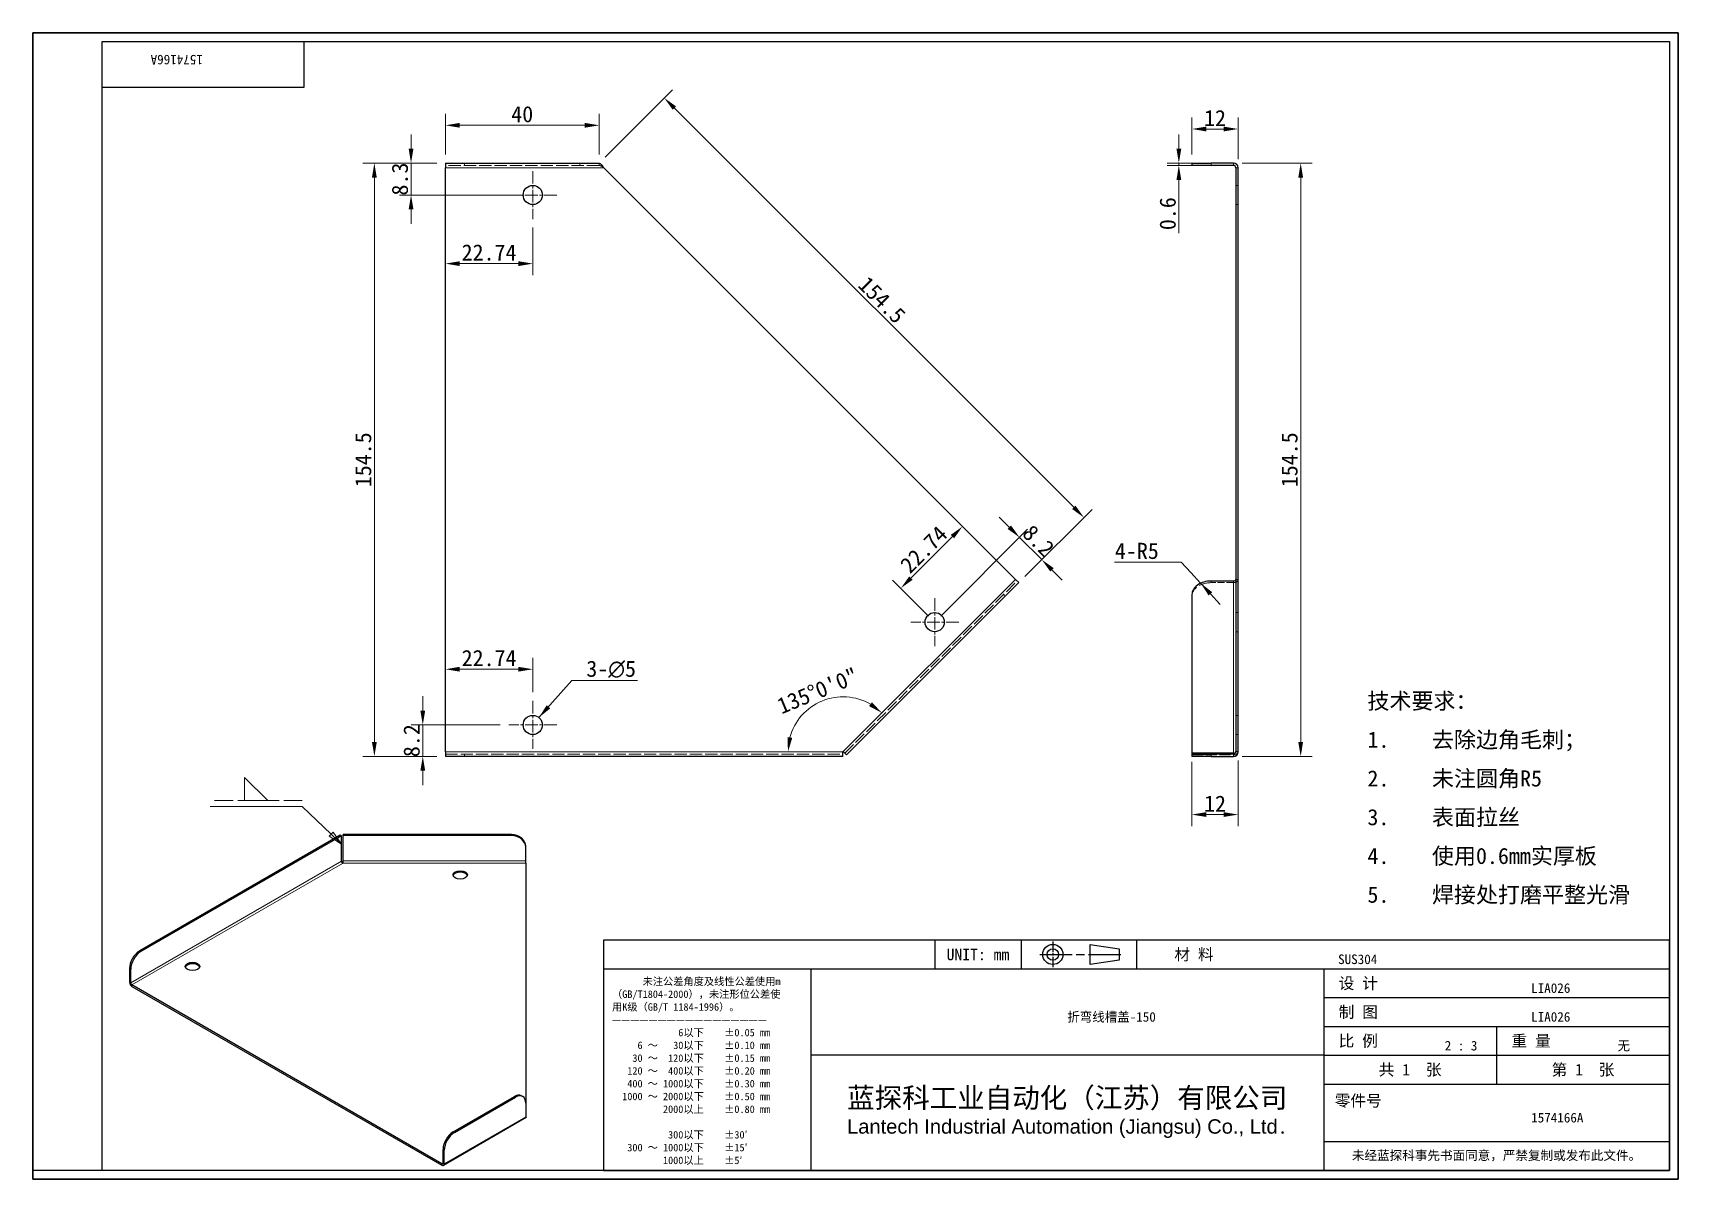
# Model space of a CAD drawing. Header units: millimetres. Extents: x 9 to 437, y 8 to 307.
import ezdxf
from ezdxf.enums import TextEntityAlignment as Align

# ---------------------------------------------------------------- set-up
doc = ezdxf.new("R2018")
doc.units = ezdxf.units.MM
doc.header["$LTSCALE"] = 1.5
doc.linetypes.add('CHAIN', pattern=[0.3543, 0.2362, -0.0295, 0.0591, -0.0295])
doc.linetypes.add('DASHED', pattern=[0.2067, 0.1654, -0.0413])
for name, color, linetype, lineweight in [('1', 7, 'Continuous', 18), ('可见 (ISO)', 7, 'Continuous', 25), ('可见窄的 (ISO)', 7, 'Continuous', 18), ('图框 (ISO)', 7, 'Continuous', 35), ('标题 (ISO)', 7, 'Continuous', 25)]:
    doc.layers.add(name, color=color, linetype=linetype, lineweight=lineweight)
for name, color, linetype, lineweight, true_color in [('中心标记 (ISO)', 1, 'CHAIN', 18, 0xff0000), ('尺寸 (ISO)', 7, 'Continuous', 18, 0x008000), ('符号 (ISO)', 7, 'Continuous', 18, 0x008000), ('隐藏 (ISO)', 5, 'DASHED', 18, 0x0000ff), ('隐藏窄的 (ISO)', 5, 'DASHED', 18, 0x0000ff)]:
    doc.layers.add(name, color=color, linetype=linetype, lineweight=lineweight, true_color=true_color)
doc.styles.get("Standard").update_dxf_attribs({"font": 'simfang.ttf'})
doc.styles.add('文本样式164', font='SimSun.ttf')
doc.styles.add('最新国标', font='simfang.ttf')
doc.styles.add('注释文本 (ISO)', font='simfang.ttf')
doc.dimstyles.new('默认 (GB)', dxfattribs={"dimscale": 1.5, "dimtxt": 2.8, "dimasz": 2.5, "dimexe": 2, "dimexo": 1.5, "dimgap": 0.5, "dimtad": 1, "dimtoh": 1, "dimdsep": 46, "dimtxsty": '最新国标', "dimcen": 0.09, "dimdle": 10, "dimclrd": 256, "dimclre": 256, "dimclrt": 256, "dimaunit": 1, "dimadec": 3, "dimazin": 2, "dimtfac": 0.535714, "dimtdec": 3, "dimtmove": 0, "dimatfit": 3, "dimfxl": 0, "dimtolj": 1, "dimlwd": -1, "dimlwe": -1, "dimarcsym": 0})
doc.dimstyles.new('默认 (GB)$7', dxfattribs={"dimscale": 1.5, "dimtxt": 2.8, "dimasz": 2.5, "dimexe": 2, "dimexo": 1.5, "dimgap": 0.5, "dimtad": 1, "dimtoh": 1, "dimdsep": 46, "dimtxsty": '最新国标', "dimcen": 0.09, "dimdle": 10, "dimclrd": 256, "dimclre": 256, "dimclrt": 256, "dimaunit": 1, "dimadec": 3, "dimazin": 2, "dimtfac": 0.535714, "dimtdec": 3, "dimtmove": 0, "dimatfit": 3, "dimfxl": 0, "dimtolj": 1, "dimlwd": -1, "dimlwe": -1, "dimarcsym": 0})

# ---------------------------------------------------------------- blocks, each defined once
blk = doc.blocks.new('图框 最新国标')
at = {"layer": '图框 (ISO)'}
for p, q in [((6, 7), (6, 204.5)), ((6, 204.5), (291.5, 204.5)), ((291.5, 204.5), (291.5, 5.5)), ((6, 7), (6, 5.5)), ((6, 7), (6, 5.5)), ((291.5, 5.5), (6, 5.5))]:
    blk.add_line(p, q, dxfattribs=at)
at = {"layer": '图框 (ISO)', "color": 7, "linetype": 'Continuous', "lineweight": 25}
for p, q in [((18, 203), (290, 203)), ((18, 7), (18, 203)), ((18, 203), (290, 203)), ((53, 203), (53, 195)), ((290, 203), (290, 7)), ((290, 203), (290, 7)), ((53, 195), (18, 195)), ((290, 7), (6, 7)), ((290, 7), (18, 7))]:
    blk.add_line(p, q, dxfattribs=at)
at = {"layer": '图框 (ISO)', "lineweight": 30}
blk.add_attdef('零件代号', text='', height=2.5, rotation=180, dxfattribs=at).set_placement((35.5, 199), align=Align.MIDDLE_CENTER)
blk = doc.blocks.new('标题栏 副本 最新国标')
at = {"layer": '标题 (ISO)'}
for p, q in [((381.98, -183.84), (196.98, -183.84)), ((196.98, -183.84), (196.98, -223.84)), ((254.48, -183.84), (254.48, -188.84)), ((269.48, -183.84), (269.48, -188.84)), ((281.48, -188.09), (281.48, -184.59)), ((281.48, -184.59), (286.48, -185.34)), ((286.48, -185.34), (286.48, -187.34)), ((289.48, -183.84), (289.48, -188.84)), ((381.98, -223.84), (381.98, -183.84)), ((383.48, -183.84), (383.48, -225.34)), ((286.48, -187.34), (281.48, -188.09)), ((196.98, -188.84), (381.98, -188.84)), ((232.98, -188.84), (232.98, -223.84)), ((321.98, -188.84), (321.98, -223.84)), ((321.98, -193.84), (381.98, -193.84)), ((321.98, -198.84), (381.98, -198.84)), ((351.98, -198.84), (351.98, -208.84)), ((321.98, -203.84), (232.98, -203.84)), ((321.98, -203.84), (381.98, -203.84)), ((321.98, -208.84), (381.98, -208.84)), ((321.98, -218.84), (381.98, -218.84)), ((196.98, -223.84), (381.98, -223.84)), ((383.48, -225.34), (196.98, -225.34))]:
    blk.add_line(p, q, dxfattribs=at)
at = {"layer": '标题 (ISO)', "linetype": 'CHAIN', "ltscale": 5.000333}
blk.add_line((274.98, -184.09), (274.98, -188.59), dxfattribs=at)
at = {"layer": '标题 (ISO)', "linetype": 'CHAIN', "ltscale": 15.834605}
blk.add_line((272.73, -186.34), (286.98, -186.34), dxfattribs=at)
at = {"layer": '标题 (ISO)'}
for radius in [1.75, 1]:
    blk.add_circle((274.98, -186.34), radius, dxfattribs=at)
at = {"layer": '1', "style": '文本样式164'}
for s, p in [('UNIT: mm', (261.98, -186.34)), ('材 料', (299.48, -186.34)), ('设 计', (327.98, -191.34)), ('制 图', (327.98, -196.34)), ('比 例', (327.98, -201.34)), ('重 量', (357.98, -201.34)), ('共 1  张', (336.98, -206.34)), ('第 1  张', (366.98, -206.34))]:
    blk.add_text(s, height=2, dxfattribs=at).set_placement(p, align=Align.MIDDLE_CENTER)
at = {"layer": '标题 (ISO)', "style": '注释文本 (ISO)'}
for s, insert, char_height, attachment_point, line_spacing_factor in [('\\fSimSun|b0|i0;{\\H1.3000;      未注公差角度及线性公差使用m\\P}\\fSimSun|b0|i0;{\\H1.3000;（GB/T1804-2000），未注形位公差使\\P}\\fSimSun|b0|i0;{\\H1.3000;用K级（GB/T 1184-1996）。\\P}\\fSimSun|b0|i0;{\\H1.3000;—————————————————\\P}\\fSimSun|b0|i0;{\\H1.3000;             6以下    ±0.05 mm\\P}\\fSimSun|b0|i0;{\\H1.3000;     6 ～   30以下    ±0.10 mm\\P}\\fSimSun|b0|i0;{\\H1.3000;    30 ～  120以下    ±0.15 mm\\P}\\fSimSun|b0|i0;{\\H1.3000;   120 ～  400以下    ±0.20 mm\\P}\\fSimSun|b0|i0;{\\H1.3000;   400 ～ 1000以下    ±0.30 mm\\P}\\fSimSun|b0|i0;{\\H1.3000;  1000 ～ 2000以下    ±0.50 mm\\P}\\fSimSun|b0|i0;{\\H1.3000;          2000以上    ±0.80 mm\\P}\\fSimSun|b0|i0;{\\H1.3000;\\P}\\fSimSun|b0|i0;{\\H1.3000;           300以下    ±30′\\P}\\fSimSun|b0|i0;{\\H1.3000;   300 ～ 1000以下    ±15′\\P}\\fSimSun|b0|i0;{\\H1.3000;          1000以上    ±5′}', (198.48, -206.63), 1.3, 4, 1.023913), ('\\pxsm0.94;\\fMicrosoft YaHei|b0|i0;{\\H3.5000;蓝探科工业自动化（江苏）有限公司\\P}\\fArial|b0|i0;{\\H2.5000;Lantech Industrial Automation (Jiangsu) Co., Ltd}\\fFangSong|b0|i0;{\\H2.5000;.}', (277.48, -213.84), 2, 5, 0.978695)]:
    blk.add_mtext(s, dxfattribs=dict(at, insert=insert, char_height=char_height, attachment_point=attachment_point, line_spacing_factor=line_spacing_factor))
at = {"layer": '标题 (ISO)', "attachment_point": 5, "style": '注释文本 (ISO)'}
for s, insert, char_height in [('\\fFangSong|b0|i0;零件号', (327.98, -211.84), 2), ('\\fSimSun|b0|i0;{\\H1.6000;未经蓝探科事先书面同意，严禁复制或发布此文件。}', (351.98, -221.34), 1.6)]:
    blk.add_mtext(s, dxfattribs=dict(at, insert=insert, char_height=char_height))
at = {"layer": '标题 (ISO)', "lineweight": 30, "flags": 104}
for tag, height, p in [('材料', 2, (324.48, -186.34)), ('设计人', 2, (357.98, -191.34)), ('库存编号', 3.5, (277.48, -196.34)), ('设计人', 2, (357.98, -196.34)), ('视图比例', 2, (342.98, -201.34)), ('质量\\P3;', 2, (372.98, -201.34)), ('零件代号', 3.5, (357.98, -213.84))]:
    blk.add_attdef(tag, text='', height=height, dxfattribs=at).set_placement(p, align=Align.MIDDLE_CENTER)
blk = doc.blocks.new('*D5')
at = {"layer": 'Defpoints', "color": 0, "transparency": 16777216}
for p in [(173.35, 289.8), (156.38, 272.83), (265.62, 163.58)]:
    blk.add_point(p, dxfattribs=at)
at = {"layer": '尺寸 (ISO)', "color": 116, "true_color": 0x00803f, "transparency": 16777216}
for p, q in [((157.97, 274.42), (175.47, 291.92)), ((279.94, 183.2), (176, 287.14)), ((267.21, 165.17), (284.72, 182.67))]:
    blk.add_line(p, q, dxfattribs=at)
for points in [[(176.44, 287.59), (175.56, 286.7), (173.35, 289.8)], [(280.38, 183.64), (279.5, 182.76), (282.59, 180.55)]]:
    blk.add_solid(points, dxfattribs=at)
at = {"layer": '尺寸 (ISO)', "transparency": 16777216, "insert": (230.01, 237.21), "char_height": 4.2, "attachment_point": 5, "rotation": 315, "style": '最新国标'}
blk.add_mtext('\\A1;154.5', dxfattribs=at)
blk = doc.blocks.new('*D6')
at = {"layer": 'Defpoints', "color": 0, "transparency": 16777216}
for p in [(156.38, 282.68), (116.38, 272.83), (156.38, 272.83)]:
    blk.add_point(p, dxfattribs=at)
at = {"layer": '尺寸 (ISO)', "color": 116, "true_color": 0x00803f, "transparency": 16777216}
for p, q in [((116.38, 275.08), (116.38, 285.68)), ((120.13, 282.68), (152.63, 282.68)), ((156.38, 275.08), (156.38, 285.68))]:
    blk.add_line(p, q, dxfattribs=at)
for points in [[(120.13, 283.31), (120.13, 282.06), (116.38, 282.68)], [(152.63, 283.31), (152.63, 282.06), (156.38, 282.68)]]:
    blk.add_solid(points, dxfattribs=at)
at = {"layer": '尺寸 (ISO)', "transparency": 16777216, "insert": (136.38, 285.55), "char_height": 4.2, "attachment_point": 5, "style": '最新国标'}
blk.add_mtext('\\A1;40', dxfattribs=at)
blk = doc.blocks.new('*D7')
at = {"layer": 'Defpoints', "color": 0, "transparency": 16777216}
for p in [(107.43, 272.83), (116.38, 272.83), (139.11, 264.53)]:
    blk.add_point(p, dxfattribs=at)
at = {"layer": '尺寸 (ISO)', "color": 116, "true_color": 0x00803f, "transparency": 16777216}
for p, q in [((107.43, 276.58), (107.43, 280.33)), ((114.13, 272.83), (104.43, 272.83)), ((107.43, 264.53), (107.43, 272.83)), ((136.86, 264.53), (104.43, 264.53)), ((107.43, 260.78), (107.43, 257.03))]:
    blk.add_line(p, q, dxfattribs=at)
for points in [[(106.81, 276.58), (108.06, 276.58), (107.43, 272.83)], [(106.81, 260.78), (108.06, 260.78), (107.43, 264.53)]]:
    blk.add_solid(points, dxfattribs=at)
at = {"layer": '尺寸 (ISO)', "transparency": 16777216, "insert": (104.55, 268.68), "char_height": 4.2, "attachment_point": 5, "rotation": 90, "style": '最新国标'}
blk.add_mtext('\\A1;8.3', dxfattribs=at)
blk = doc.blocks.new('*D8')
at = {"layer": 'Defpoints', "color": 0, "transparency": 16777216}
for p in [(139.11, 258.28), (116.38, 246.66), (116.38, 235.72)]:
    blk.add_point(p, dxfattribs=at)
at = {"layer": '尺寸 (ISO)', "color": 116, "true_color": 0x00803f, "transparency": 16777216}
for p, q in [((139.11, 256.03), (139.11, 243.66)), ((135.36, 246.66), (120.13, 246.66))]:
    blk.add_line(p, q, dxfattribs=at)
for points in [[(120.13, 247.28), (120.13, 246.03), (116.38, 246.66)], [(135.36, 247.28), (135.36, 246.03), (139.11, 246.66)]]:
    blk.add_solid(points, dxfattribs=at)
at = {"layer": '尺寸 (ISO)', "transparency": 16777216, "insert": (127.74, 249.54), "char_height": 4.2, "attachment_point": 5, "style": '最新国标'}
blk.add_mtext('\\A1;22.74', dxfattribs=at)
blk = doc.blocks.new('*D9')
at = {"layer": 'Defpoints', "color": 0, "transparency": 16777216}
for p in [(132.86, 126.53), (110.49, 118.33), (116.38, 118.33)]:
    blk.add_point(p, dxfattribs=at)
at = {"layer": '尺寸 (ISO)', "color": 116, "true_color": 0x00803f, "transparency": 16777216}
for p, q in [((110.49, 130.28), (110.49, 134.03)), ((130.61, 126.53), (107.49, 126.53)), ((110.49, 126.53), (110.49, 118.33)), ((114.13, 118.33), (107.49, 118.33)), ((110.49, 114.58), (110.49, 110.83))]:
    blk.add_line(p, q, dxfattribs=at)
for points in [[(109.86, 130.28), (111.11, 130.28), (110.49, 126.53)], [(109.86, 114.58), (111.11, 114.58), (110.49, 118.33)]]:
    blk.add_solid(points, dxfattribs=at)
at = {"layer": '尺寸 (ISO)', "transparency": 16777216, "insert": (107.6, 122.43), "char_height": 4.2, "attachment_point": 5, "rotation": 90, "style": '最新国标'}
blk.add_mtext('\\A1;8.2', dxfattribs=at)
blk = doc.blocks.new('*D10')
at = {"layer": 'Defpoints', "color": 0, "transparency": 16777216}
for p in [(271.61, 169.57), (265.62, 163.58), (243.75, 153.3)]:
    blk.add_point(p, dxfattribs=at)
at = {"layer": '尺寸 (ISO)', "color": 116, "true_color": 0x00803f, "transparency": 16777216}
for p, q in [((263.16, 178.02), (260.51, 180.67)), ((245.34, 154.89), (267.94, 177.49)), ((265.82, 175.37), (271.61, 169.57)), ((267.21, 165.17), (273.74, 171.69)), ((274.27, 166.92), (276.92, 164.27))]:
    blk.add_line(p, q, dxfattribs=at)
for points in [[(263.61, 178.46), (262.72, 177.58), (265.82, 175.37)], [(274.71, 167.36), (273.82, 166.47), (271.61, 169.57)]]:
    blk.add_solid(points, dxfattribs=at)
at = {"layer": '尺寸 (ISO)', "transparency": 16777216, "insert": (270.76, 174.51), "char_height": 4.2, "attachment_point": 5, "rotation": 315, "style": '最新国标'}
blk.add_mtext('\\A1;8.2', dxfattribs=at)
blk = doc.blocks.new('*D11')
at = {"layer": 'Defpoints', "color": 0, "transparency": 16777216}
for p in [(245.11, 184.09), (250.99, 178.21), (243.75, 153.3)]:
    blk.add_point(p, dxfattribs=at)
at = {"layer": '尺寸 (ISO)', "color": 116, "true_color": 0x00803f, "transparency": 16777216}
for p, q in [((237.57, 164.78), (248.34, 175.56)), ((242.16, 154.89), (232.79, 164.25))]:
    blk.add_line(p, q, dxfattribs=at)
for points in [[(247.9, 176), (248.78, 175.11), (250.99, 178.21)], [(237.13, 165.22), (238.01, 164.34), (234.92, 162.13)]]:
    blk.add_solid(points, dxfattribs=at)
at = {"layer": '尺寸 (ISO)', "transparency": 16777216, "insert": (240.91, 172.21), "char_height": 4.2, "attachment_point": 5, "rotation": 45, "style": '最新国标'}
blk.add_mtext('\\A1;22.74', dxfattribs=at)
blk = doc.blocks.new('*D12')
at = {"layer": 'Defpoints', "color": 0, "transparency": 16777216}
for p in [(116.38, 150.2), (116.38, 141.03), (139.11, 132.78)]:
    blk.add_point(p, dxfattribs=at)
at = {"layer": '尺寸 (ISO)', "color": 116, "true_color": 0x00803f, "transparency": 16777216}
for p, q in [((139.11, 135.03), (139.11, 144.03)), ((135.36, 141.03), (120.13, 141.03))]:
    blk.add_line(p, q, dxfattribs=at)
for points in [[(120.13, 141.66), (120.13, 140.41), (116.38, 141.03)], [(135.36, 141.66), (135.36, 140.41), (139.11, 141.03)]]:
    blk.add_solid(points, dxfattribs=at)
at = {"layer": '尺寸 (ISO)', "transparency": 16777216, "insert": (127.74, 143.92), "char_height": 4.2, "attachment_point": 5, "style": '最新国标'}
blk.add_mtext('\\A1;22.74', dxfattribs=at)
blk = doc.blocks.new('*D13')
at = {"layer": 'Defpoints', "color": 0, "transparency": 16777216}
for p in [(219.87, 133.85), (221.47, 121.12), (116.38, 119.53), (219.87, 119.53)]:
    blk.add_point(p, dxfattribs=at)
at = {"layer": '尺寸 (ISO)', "color": 116, "true_color": 0x00803f, "transparency": 16777216}
blk.add_arc((219.87, 119.53), 14.32, 60.0432, 164.9568, dxfattribs=at)
for points in [[(227.41, 132.43), (226.65, 131.44), (230, 129.65)], [(206.66, 123.16), (205.42, 123.32), (205.55, 119.53)]]:
    blk.add_solid(points, dxfattribs=at)
at = {"layer": '尺寸 (ISO)', "transparency": 16777216, "insert": (213.29, 135.41), "char_height": 4.2, "attachment_point": 5, "rotation": 22.5, "style": '最新国标'}
blk.add_mtext('\\A1;135°0\'0"', dxfattribs=at)
blk = doc.blocks.new('*D14')
at = {"layer": 'Defpoints', "color": 0, "transparency": 16777216}
for p in [(307.29, 272.23), (315.7, 272.83), (315.7, 272.23)]:
    blk.add_point(p, dxfattribs=at)
at = {"layer": '尺寸 (ISO)', "color": 116, "true_color": 0x00803f, "transparency": 16777216}
for p, q in [((307.29, 276.58), (307.29, 280.33)), ((313.45, 272.83), (304.29, 272.83)), ((313.45, 272.23), (304.29, 272.23)), ((307.29, 272.83), (307.29, 272.23)), ((307.29, 268.48), (307.29, 254.61))]:
    blk.add_line(p, q, dxfattribs=at)
for points in [[(306.67, 276.58), (307.92, 276.58), (307.29, 272.83)], [(306.67, 268.48), (307.92, 268.48), (307.29, 272.23)]]:
    blk.add_solid(points, dxfattribs=at)
at = {"layer": '尺寸 (ISO)', "transparency": 16777216, "insert": (304.41, 259.67), "char_height": 4.2, "attachment_point": 5, "rotation": 90, "style": '最新国标'}
blk.add_mtext('\\A1;0.6', dxfattribs=at)
blk = doc.blocks.new('*D15')
at = {"layer": 'Defpoints', "color": 0, "transparency": 16777216}
for p in [(322.7, 281.72), (310.7, 272.83), (322.7, 271.63)]:
    blk.add_point(p, dxfattribs=at)
at = {"layer": '尺寸 (ISO)', "color": 116, "true_color": 0x00803f, "transparency": 16777216}
for p, q in [((310.7, 275.08), (310.7, 284.72)), ((322.7, 273.88), (322.7, 284.72)), ((314.45, 281.72), (318.95, 281.72))]:
    blk.add_line(p, q, dxfattribs=at)
for points in [[(314.45, 282.34), (314.45, 281.09), (310.7, 281.72)], [(318.95, 282.34), (318.95, 281.09), (322.7, 281.72)]]:
    blk.add_solid(points, dxfattribs=at)
at = {"layer": '尺寸 (ISO)', "transparency": 16777216, "insert": (316.7, 284.57), "char_height": 4.2, "attachment_point": 5, "style": '最新国标'}
blk.add_mtext('\\A1;12', dxfattribs=at)
blk = doc.blocks.new('*D16')
at = {"layer": 'Defpoints', "color": 0, "transparency": 16777216}
for p in [(321.5, 272.83), (321.5, 118.33), (339.01, 118.33)]:
    blk.add_point(p, dxfattribs=at)
at = {"layer": '尺寸 (ISO)', "color": 116, "true_color": 0x00803f, "transparency": 16777216}
for p, q in [((323.75, 272.83), (342.01, 272.83)), ((339.01, 269.08), (339.01, 122.08)), ((323.75, 118.33), (342.01, 118.33))]:
    blk.add_line(p, q, dxfattribs=at)
for points in [[(338.38, 269.08), (339.63, 269.08), (339.01, 272.83)], [(338.38, 122.08), (339.63, 122.08), (339.01, 118.33)]]:
    blk.add_solid(points, dxfattribs=at)
at = {"layer": '尺寸 (ISO)', "transparency": 16777216, "insert": (336.12, 195.58), "char_height": 4.2, "attachment_point": 5, "rotation": 90, "style": '最新国标'}
blk.add_mtext('\\A1;154.5', dxfattribs=at)
blk = doc.blocks.new('*D17')
at = {"layer": 'Defpoints', "color": 0, "transparency": 16777216}
for p in [(310.7, 119.15), (322.7, 119.53), (322.7, 103.18)]:
    blk.add_point(p, dxfattribs=at)
at = {"layer": '尺寸 (ISO)', "color": 116, "true_color": 0x00803f, "transparency": 16777216}
for p, q in [((310.7, 116.9), (310.7, 100.18)), ((322.7, 117.28), (322.7, 100.18)), ((314.45, 103.18), (318.95, 103.18))]:
    blk.add_line(p, q, dxfattribs=at)
for points in [[(314.45, 103.81), (314.45, 102.56), (310.7, 103.18)], [(318.95, 103.81), (318.95, 102.56), (322.7, 103.18)]]:
    blk.add_solid(points, dxfattribs=at)
at = {"layer": '尺寸 (ISO)', "transparency": 16777216, "insert": (316.7, 106.03), "char_height": 4.2, "attachment_point": 5, "style": '最新国标'}
blk.add_mtext('\\A1;12', dxfattribs=at)
blk = doc.blocks.new('*D18')
at = {"layer": 'Defpoints', "color": 0, "transparency": 16777216}
for p in [(312.97, 163.43), (315.7, 160.47)]:
    blk.add_point(p, dxfattribs=at)
at = {"layer": '尺寸 (ISO)', "color": 116, "true_color": 0x00803f, "transparency": 16777216}
for p, q in [((290.51, 168.95), (307.9, 168.95)), ((307.9, 168.95), (310.44, 166.19)), ((312.97, 163.43), (310.44, 166.19)), ((315.7, 160.47), (312.97, 163.43)), ((315.51, 160.67), (318.05, 157.91))]:
    blk.add_line(p, q, dxfattribs=at)
blk.add_solid([(315.97, 161.09), (315.05, 160.25), (312.97, 163.43)], dxfattribs=at)
at = {"layer": '尺寸 (ISO)', "transparency": 16777216, "insert": (296.36, 171.82), "char_height": 4.2, "attachment_point": 5, "style": '最新国标'}
blk.add_mtext('\\A1;\\fFangSong|b0|i0;4-R5', dxfattribs=at)
blk = doc.blocks.new('*D19')
at = {"layer": 'Defpoints', "color": 0, "transparency": 16777216}
for p in [(97.89, 272.83), (116.38, 272.83), (116.38, 118.33)]:
    blk.add_point(p, dxfattribs=at)
at = {"layer": '尺寸 (ISO)', "color": 116, "true_color": 0x00803f, "transparency": 16777216}
for p, q in [((114.13, 272.83), (94.89, 272.83)), ((97.89, 122.08), (97.89, 269.08)), ((114.13, 118.33), (94.89, 118.33))]:
    blk.add_line(p, q, dxfattribs=at)
for points in [[(97.26, 269.08), (98.51, 269.08), (97.89, 272.83)], [(97.26, 122.08), (98.51, 122.08), (97.89, 118.33)]]:
    blk.add_solid(points, dxfattribs=at)
at = {"layer": '尺寸 (ISO)', "transparency": 16777216, "insert": (95, 195.58), "char_height": 4.2, "attachment_point": 5, "rotation": 90, "style": '最新国标'}
blk.add_mtext('\\A1;154.5', dxfattribs=at)
blk = doc.blocks.new('焊接符号标识符1')
at = {"layer": '符号 (ISO)'}
for p, q in [((46.74, 71.25), (42.74, 75.25)), ((42.74, 75.25), (42.74, 71.25)), ((52.74, 70.2), (36.74, 70.2)), ((42.74, 71.25), (46.74, 71.25)), ((57.74, 65.39), (52.74, 70.2)), ((58.08, 65.75), (57.39, 65.03)), ((59.54, 63.66), (58.08, 65.75)), ((57.39, 65.03), (59.54, 63.66)), ((57.74, 65.39), (59.54, 63.66))]:
    blk.add_line(p, q, dxfattribs=at)
at = {"layer": '符号 (ISO)', "linetype": 'DASHED', "ltscale": 12.901145}
blk.add_line((52.74, 71.25), (36.74, 71.25), dxfattribs=at)
at = {"layer": '符号 (ISO)', "flags": 128}
blk.add_lwpolyline([(57.39, 65.03), (59.54, 63.66), (58.08, 65.75), (57.39, 65.03)], dxfattribs=at)
at = {"layer": '符号 (ISO)'}
blk.add_solid([(57.39, 65.03), (59.54, 63.66), (58.08, 65.75), (57.39, 65.03)], dxfattribs=at)

msp = doc.modelspace()

# ---------------------------------------------------------------- linework, layer by layer
at = {"layer": '中心标记 (ISO)', "ltscale": 9.259962}
for p, q in [((139.1141, 270.7753), (139.1141, 258.2753)), ((145.3641, 264.5253), (132.8641, 264.5253)), ((243.7468, 159.5471), (243.7468, 147.0471)), ((249.9968, 153.2971), (237.4968, 153.2971)), ((139.1141, 132.7753), (139.1141, 120.2753)), ((145.3641, 126.5253), (132.8641, 126.5253))]:
    msp.add_line(p, q, dxfattribs=at)
at = {"layer": '可见 (ISO)'}
for p, q in [((116.3756, 272.8253), (156.3756, 272.8253)), ((116.3756, 272.8253), (116.3756, 271.6253)), ((116.3756, 119.5253), (116.3756, 271.6253)), ((157.5756, 271.6253), (264.7751, 164.4259)), ((310.7009, 272.8253), (315.7009, 272.8253)), ((310.7009, 272.8253), (310.7009, 272.2253)), ((315.7009, 272.2253), (310.7009, 272.2253)), ((321.5009, 272.8253), (315.7009, 272.8253)), ((321.5009, 272.2253), (315.7009, 272.2253)), ((322.1009, 271.6253), (322.1009, 119.5253)), ((322.7009, 119.5253), (322.7009, 271.6253)), ((265.6236, 163.5773), (220.777, 118.7307)), ((265.6236, 163.5773), (264.7751, 164.4259)), ((321.5009, 164.0016), (315.7009, 164.0016)), ((310.7009, 160.4661), (310.7009, 119.1549)), ((116.3756, 119.5253), (116.3756, 118.3253)), ((219.7984, 118.3253), (116.3756, 118.3253)), ((219.7984, 118.3253), (219.7984, 119.5253)), ((219.7984, 119.5253), (219.8746, 119.5253)), ((219.8746, 119.5253), (219.9285, 119.5792)), ((219.9285, 119.5792), (220.777, 118.7307)), ((321.5009, 119.1549), (310.7009, 119.1549)), ((310.7009, 119.1549), (310.7009, 118.9253)), ((310.7009, 118.9253), (315.7009, 118.9253)), ((310.7009, 118.9253), (310.7009, 118.3253)), ((315.7009, 118.3253), (310.7009, 118.3253)), ((321.5009, 118.9253), (315.7009, 118.9253)), ((315.7009, 118.3253), (321.5009, 118.3253)), ((88.9878, 97.827), (36.7913, 67.6913)), ((89.306, 97.6433), (37.1095, 67.5076)), ((89.306, 97.6433), (88.9878, 97.827)), ((89.306, 91.0297), (89.306, 97.6433)), ((133.5388, 98.0025), (89.7217, 98.0025)), ((89.7217, 97.7427), (89.7217, 98.0025)), ((133.5388, 97.7427), (89.7217, 97.7427)), ((89.7217, 91.1291), (89.7217, 97.7427)), ((137.2888, 94.6809), (137.2888, 94.9407)), ((137.2888, 91.1291), (137.2888, 94.6809)), ((89.6646, 90.5019), (89.6242, 90.4785)), ((89.7217, 90.5019), (89.6646, 90.5019)), ((89.7217, 90.5019), (89.7217, 91.1291)), ((137.2888, 90.5019), (137.2888, 91.1291)), ((137.2888, 90.5019), (137.2888, 28.0402)), ((34.1396, 63.0985), (34.1396, 59.5468)), ((34.4578, 59.3631), (34.4578, 62.9148)), ((115.4392, 12.241), (34.776, 58.8119)), ((34.776, 58.4445), (115.4392, 11.8736)), ((118.4091, 20.5693), (134.319, 29.7549)), ((118.7273, 20.3856), (134.6372, 29.5711)), ((136.194, 29.9406), (136.5122, 29.7569)), ((137.2888, 28.0402), (137.2888, 24.4884)), ((137.4206, 24.2602), (115.8892, 11.829)), ((115.7574, 12.4247), (115.7574, 15.9765)), ((116.0756, 12.241), (116.0756, 15.7928))]:
    msp.add_line(p, q, dxfattribs=at)
for centre in [(139.1141, 264.5253), (243.7468, 153.2971), (139.1141, 126.5253)]:
    msp.add_circle(centre, 2.5, dxfattribs=at)
for centre, radius, start, end in [((321.5009, 271.6253), 1.2, 0, 90), ((321.5009, 271.6253), 0.6, 0, 90), ((321.5009, 119.5253), 1.2, 270, 0), ((321.5009, 119.5253), 0.6, 270, 0)]:
    msp.add_arc(centre, radius, start, end, dxfattribs=at)
for centre, major_axis, ratio, start_param, end_param in [((315.7009, 160.4661), (-5, 0), 0.70710678, 4.71238898, 6.28318531), ((321.5009, 164.4259), (0.6, 0), 0.70710678, 4.71238898, 6.28318531), ((321.5009, 119.5792), (0.6, 0), 0.70710678, 4.71238898, 6.28318531), ((133.5388, 94.9407), (3.75, 0), 0.81649658, 0, 1.57079633), ((133.5388, 94.6809), (3.75, 0), 0.81649658, 0, 1.57079633), ((89.6242, 90.846), (-0.225, 0.3897), 0.57735027, 0.78539816, 2.35619449), ((120.235, 87.1034), (1.875, 0), 0.57735027, 0.17053096, 2.9710617), ((36.7913, 64.6295), (-1.875, -3.2476), 0.57735027, 3.92699082, 5.49778714), ((37.1095, 64.4458), (1.875, 3.2476), 0.57735027, 0.78539816, 2.35619449), ((50.5472, 63.2634), (1.875, 0), 0.57735027, 0.17053096, 2.9710617), ((34.776, 59.1793), (0.45, -0.7794), 0.57735027, 3.92699082, 5.49778714), ((34.776, 59.1793), (-0.225, 0.3897), 0.57735027, 0.78539816, 2.35619449), ((134.319, 26.693), (1.875, 3.2476), 0.57735027, 0, 0.78539816), ((134.6372, 26.5093), (1.875, 3.2476), 0.57735027, 5.49778714, 7.06858347), ((118.4091, 17.5074), (-1.875, -3.2476), 0.57735027, 3.92699082, 5.49778714), ((118.7273, 17.3237), (1.875, 3.2476), 0.57735027, 0.78539816, 2.35619449), ((115.4392, 12.6084), (0.225, -0.3897), 0.57735027, 5.49778714, 7.06858347), ((115.4392, 12.6084), (0.45, -0.7794), 0.57735027, 5.49778714, 7.06858347)]:
    msp.add_ellipse(centre, major_axis=major_axis, ratio=ratio, start_param=start_param, end_param=end_param, dxfattribs=at)
for centre in [(120.235, 87.4708), (50.5472, 63.6308)]:
    msp.add_ellipse(centre, major_axis=(-1.875, 0), ratio=0.57735027, dxfattribs=at)
for points, knots in [([(156.3756, 272.8253), (156.7043, 272.8253), (157.0329, 272.4533), (157.3615, 271.9573), (157.4329, 271.8495), (157.5043, 271.7374), (157.5756, 271.6253)], [0, 0, 0, 0, 1.29053144, 1.29053144, 1.29053144, 1.57079633, 1.57079633, 1.57079633, 1.57079633]), ([(137.2888, 24.7555), (137.2888, 24.6936), (137.2943, 24.6341), (137.3107, 24.5307), (137.3217, 24.4853), (137.3359, 24.4378), (137.3392, 24.4274), (137.3424, 24.4178)], [0, 0, 0, 0, 0.0262511121, 0.0262511121, 0.0519446259, 0.0519446259, 0.0597937287, 0.0597937287, 0.0597937287, 0.0597937287])]:
    msp.add_open_spline(points, degree=3, knots=knots, dxfattribs=at)
msp.add_open_spline([(137.2888, 24.4884), (137.3949, 24.3573), (137.4279, 24.2733), (137.4174, 24.2649)], degree=3, dxfattribs=at)
at = {"layer": '可见窄的 (ISO)'}
for p, q in [((157.5756, 271.6253), (116.3756, 271.6253)), ((315.7009, 272.2253), (315.7009, 272.8253)), ((321.5009, 272.2253), (321.5009, 272.8253)), ((322.7009, 271.6253), (322.1009, 271.6253)), ((219.9285, 119.5792), (264.7751, 164.4259)), ((321.5009, 119.1549), (321.5009, 164.0016)), ((116.3756, 119.5253), (219.7984, 119.5253)), ((315.7009, 118.3253), (315.7009, 118.9253)), ((321.5009, 118.9253), (321.5009, 119.1549)), ((321.5009, 118.3253), (321.5009, 118.9253)), ((322.1009, 119.5253), (322.7009, 119.5253)), ((133.5388, 98.0025), (133.5388, 97.7427)), ((34.4578, 59.3631), (89.306, 91.0297)), ((89.6242, 90.4785), (34.776, 58.8119)), ((89.7217, 91.1291), (137.2888, 91.1291)), ((137.2888, 90.5019), (89.7217, 90.5019)), ((37.1095, 67.5076), (36.7913, 67.6913)), ((34.1396, 63.0985), (34.4578, 62.9148)), ((34.1396, 59.5468), (34.4578, 59.3631)), ((34.776, 58.8119), (34.776, 58.4445)), ((134.319, 29.7549), (134.6372, 29.5711)), ((116.0756, 12.241), (137.2888, 24.4884)), ((118.7273, 20.3856), (118.4091, 20.5693)), ((115.7574, 15.9765), (116.0756, 15.7928)), ((115.4392, 12.241), (115.7574, 12.4247)), ((115.4392, 11.8736), (115.4392, 12.241)), ((115.7574, 12.4247), (116.0756, 12.241))]:
    msp.add_line(p, q, dxfattribs=at)
at = {"layer": '隐藏 (ISO)', "ltscale": 12.901145}
msp.add_line((156.3756, 272.2253), (116.3756, 272.2253), dxfattribs=at)
at = {"layer": '隐藏 (ISO)', "ltscale": 0.761779}
for p, q in [((156.3756, 272.2253), (156.3756, 272.8253)), ((322.1009, 267.0253), (322.7009, 267.0253)), ((322.1009, 262.0253), (322.7009, 262.0253)), ((322.1009, 155.7971), (322.7009, 155.7971)), ((322.1009, 150.7971), (322.7009, 150.7971)), ((322.1009, 129.0253), (322.7009, 129.0253)), ((322.1009, 124.0253), (322.7009, 124.0253)), ((322.1009, 119.5792), (322.7009, 119.5792))]:
    msp.add_line(p, q, dxfattribs=at)
at = {"layer": '隐藏 (ISO)', "ltscale": 12.784782}
msp.add_line((220.3527, 119.1549), (265.1994, 164.0016), dxfattribs=at)
at = {"layer": '隐藏 (ISO)', "ltscale": 7.364727}
msp.add_line((321.5009, 163.5773), (315.7009, 163.5773), dxfattribs=at)
at = {"layer": '隐藏 (ISO)', "ltscale": 12.829537}
msp.add_line((116.3756, 118.9253), (219.7984, 118.9253), dxfattribs=at)
at = {"layer": '隐藏 (ISO)', "ltscale": 11.611031}
msp.add_line((310.7009, 118.7307), (321.5009, 118.7307), dxfattribs=at)
at = {"layer": '隐藏 (ISO)', "ltscale": 12.665669}
msp.add_ellipse((315.7009, 160.0418), major_axis=(-5, 0), ratio=0.70710678, start_param=4.71238898, end_param=6.28318531, dxfattribs=at)
at = {"layer": '隐藏 (ISO)', "ltscale": 2.393412}
for centre in [(321.5009, 164.4259), (321.5009, 119.5792)]:
    msp.add_ellipse(centre, major_axis=(1.2, 0), ratio=0.70710678, start_param=4.71238898, end_param=6.28318531, dxfattribs=at)
at = {"layer": '隐藏 (ISO)', "ltscale": 1.931776}
msp.add_open_spline([(157.5756, 271.6253), (157.1756, 271.9395), (156.7756, 272.2253), (156.3756, 272.2253)], degree=3, dxfattribs=at)
at = {"layer": '隐藏窄的 (ISO)', "ltscale": 0.761779}
for p, q in [((121.3756, 272.8253), (121.3756, 272.2253)), ((151.3756, 272.2253), (151.3756, 272.8253)), ((315.7009, 164.0016), (315.7009, 163.5773)), ((322.7009, 164.4259), (322.1009, 164.4259)), ((262.0881, 160.0418), (261.6638, 160.4661)), ((121.3756, 118.9253), (121.3756, 118.3253))]:
    msp.add_line(p, q, dxfattribs=at)

# ---------------------------------------------------------------- block references
ref = msp.add_blockref('图框 最新国标', (0, 0), dxfattribs=dict(xscale=1.5, yscale=1.5, zscale=1.5))
lines = msp.add_mtext('1574166A', dxfattribs={"layer": '图框 (ISO)', "insert": (53.25, 298.5), "char_height": 2.5, "attachment_point": 1, "rotation": 180})
ref.add_attrib('零件代号', '', (53.25, 298.5)).embed_mtext(lines)
ref = msp.add_blockref('标题栏 副本 最新国标', (-137.9738, 346.2664), dxfattribs=dict(xscale=1.5, yscale=1.5, zscale=1.5))
lines = msp.add_mtext('1574166A', dxfattribs={"layer": '标题 (ISO)', "insert": (399, 25.5), "char_height": 2.5, "attachment_point": 1})
ref.add_attrib('零件代号', '', (399, 25.5), dxfattribs={"flags": 104}).embed_mtext(lines)
lines = msp.add_mtext('折弯线槽盖-150', dxfattribs={"layer": '标题 (ISO)', "insert": (278.25, 51.75), "char_height": 2.5, "attachment_point": 1})
ref.add_attrib('库存编号', '', (278.25, 51.75), dxfattribs={"flags": 104}).embed_mtext(lines)
lines = msp.add_mtext('无', dxfattribs={"layer": '标题 (ISO)', "insert": (421.5, 44.25), "char_height": 2.5, "attachment_point": 1})
ref.add_attrib('质量\\P3;', '', (421.5, 44.25), dxfattribs={"flags": 104}).embed_mtext(lines)
lines = msp.add_mtext('2 : 3', dxfattribs={"layer": '标题 (ISO)', "insert": (376.5, 44.25), "char_height": 2.5, "attachment_point": 1})
ref.add_attrib('视图比例', '', (376.5, 44.25), dxfattribs={"flags": 104}).embed_mtext(lines)
lines = msp.add_mtext('LIA026', dxfattribs={"layer": '标题 (ISO)', "insert": (399, 59.25), "char_height": 2.5, "attachment_point": 1})
ref.add_attrib('设计人', '', (399, 59.25), dxfattribs={"flags": 104}).embed_mtext(lines)
lines = msp.add_mtext('LIA026', dxfattribs={"layer": '标题 (ISO)', "insert": (399, 51.75), "char_height": 2.5, "attachment_point": 1})
ref.add_attrib('设计人', '', (399, 51.75), dxfattribs={"flags": 104}).embed_mtext(lines)
lines = msp.add_mtext('SUS304', dxfattribs={"layer": '标题 (ISO)', "insert": (348.75, 66.75), "char_height": 2.5, "attachment_point": 1})
ref.add_attrib('材料', '', (348.75, 66.75), dxfattribs={"flags": 104}).embed_mtext(lines)
at = {"layer": '符号 (ISO)', "xscale": 1.5, "yscale": 1.5, "zscale": 1.5}
msp.add_blockref('焊接符号标识符1', (0, 0), dxfattribs=at)

# ---------------------------------------------------------------- texts
at = {"layer": '符号 (ISO)', "char_height": 4.2}
for s, insert, width, attachment_point, line_spacing_factor, style in [('3-\\fAIGDT|b0|i0;{\\H4.2000;n}\\fFangSong|b0|i0;{\\H4.2000;5}', (153.0541, 138.7875), 14.279719, 7, 0.49, '最新国标'), ('\\fFangSong|b0|i0;{\\H4.2000;技术要求：\\P}\\fFangSong|b0|i0;{\\H4.2000;1.^I}\\fFangSong|b0|i0;{\\H4.2000;去除边角毛刺；\\P}\\fFangSong|b0|i0;{\\H4.2000;2.^I}\\fFangSong|b0|i0;{\\H4.2000;未注圆角R5\\P}\\fFangSong|b0|i0;{\\H4.2000;3.^I}\\fFangSong|b0|i0;{\\H4.2000;表面拉丝\\P}\\fFangSong|b0|i0;{\\H4.2000;4.^I}\\fFangSong|b0|i0;{\\H4.2000;使用0.6mm实厚板\\P}\\fFangSong|b0|i0;{\\H4.2000;5.^I}\\fFangSong|b0|i0;{\\H4.2000;焊接处打磨平整光滑}', (356.3801, 107.3104), 69.189475, 4, 1.441304, '注释文本 (ISO)')]:
    msp.add_mtext(s, dxfattribs=dict(at, insert=insert, width=width, attachment_point=attachment_point, line_spacing_factor=line_spacing_factor, style=style))

# ---------------------------------------------------------------- dimensions: what is measured, and where the dimension line sits
at = {"layer": '尺寸 (ISO)', "color": 116, "true_color": 0x00803f}
for base, p1, p2, angle, override, picture, middle in [((173.3462, 289.7959), (265.6236, 163.5773), (156.3756, 272.8253), 135, {"dimgap": 0.5, "dimtoh": 0, "dimdec": 2, "dimtol": 0, "dimlim": 0, "dimtp": 0, "dimtm": 0, "dimtdec": 3, "dimtofl": 0, "dimatfit": 1}, '*D5', (227.9702, 235.1719)), ((156.3756, 282.6806), (116.3756, 272.8253), (156.3756, 272.8253), 180, {"dimgap": 0.5, "dimtoh": 0, "dimdec": 2, "dimtol": 0, "dimlim": 0, "dimtp": 0, "dimtm": 0, "dimtdec": 3, "dimtofl": 0, "dimatfit": 1}, '*D6', (136.3756, 282.6806)), ((107.4338, 272.8253), (139.1141, 264.5253), (116.3756, 272.8253), 270, {"dimgap": 0.5, "dimtoh": 0, "dimdec": 2, "dimtol": 0, "dimlim": 0, "dimtp": 0, "dimtm": 0, "dimtdec": 3, "dimtofl": 1, "dimatfit": 1}, '*D7', (107.4338, 268.6753)), ((307.2924, 272.2253), (315.7009, 272.8253), (315.7009, 272.2253), 90, {"dimgap": 0.5, "dimtoh": 0, "dimdec": 2, "dimtol": 0, "dimlim": 0, "dimtp": 0, "dimtm": 0, "dimtdec": 3, "dimtofl": 1, "dimatfit": 1}, '*D14', (307.2924, 259.6673)), ((97.8874, 272.8253), (116.3756, 118.3253), (116.3756, 272.8253), 90, {"dimgap": 0.5, "dimtoh": 0, "dimdec": 2, "dimtol": 0, "dimlim": 0, "dimtp": 0, "dimtm": 0, "dimtdec": 3, "dimtofl": 0, "dimatfit": 1}, '*D19', (97.8874, 195.5753)), ((339.0077, 118.3253), (321.5009, 272.8253), (321.5009, 118.3253), 90, {"dimgap": 0.5, "dimtoh": 0, "dimdec": 2, "dimtol": 0, "dimlim": 0, "dimtp": 0, "dimtm": 0, "dimtdec": 3, "dimtofl": 0, "dimatfit": 1}, '*D16', (339.0077, 195.5753)), ((250.9943, 178.2067), (243.7468, 153.2971), (245.1116, 184.0894), 225, {"dimgap": 0.5, "dimtoh": 0, "dimdec": 2, "dimse2": 1, "dimtol": 0, "dimlim": 0, "dimtp": 0, "dimtm": 0, "dimtdec": 3, "dimtofl": 0, "dimatfit": 1}, '*D11', (242.955, 170.1674)), ((271.6148, 169.5685), (243.7468, 153.2971), (265.6236, 163.5773), 135, {"dimgap": 0.5, "dimtoh": 0, "dimdec": 2, "dimtol": 0, "dimlim": 0, "dimtp": 0, "dimtm": 0, "dimtdec": 3, "dimtofl": 1, "dimatfit": 1}, '*D10', (268.7157, 172.4676)), ((116.3756, 141.0317), (139.1141, 132.7753), (116.3756, 150.1966), 180, {"dimgap": 0.5, "dimtoh": 0, "dimdec": 2, "dimse2": 1, "dimtol": 0, "dimlim": 0, "dimtp": 0, "dimtm": 0, "dimtdec": 3, "dimtofl": 0, "dimatfit": 1}, '*D12', (127.7449, 141.0317)), ((110.4856, 118.3253), (132.8641, 126.5253), (116.3756, 118.3253), 90, {"dimgap": 0.5, "dimtoh": 0, "dimdec": 2, "dimtol": 0, "dimlim": 0, "dimtp": 0, "dimtm": 0, "dimtdec": 3, "dimtofl": 1, "dimatfit": 1}, '*D9', (110.4856, 122.4253)), ((322.7009, 103.184), (310.7009, 119.1549), (322.7009, 119.5253), 180, {"dimgap": 0.5, "dimtoh": 0, "dimdec": 2, "dimtol": 0, "dimlim": 0, "dimtp": 0, "dimtm": 0, "dimtdec": 3, "dimtofl": 0, "dimatfit": 1}, '*D17', (316.7009, 103.184))]:
    dim = msp.add_linear_dim(base=base, p1=p1, p2=p2, angle=angle, dimstyle='默认 (GB)', override=override, dxfattribs=at)
    dim.commit()
    dim.dimension.update_dxf_attribs({"geometry": picture, "text_midpoint": middle, "dimtype": 160})
for base, p1, p2, override, picture, middle in [((322.7009, 281.7179), (310.7009, 272.8253), (322.7009, 271.6253), {"dimgap": 0.5, "dimtoh": 0, "dimdec": 2, "dimtol": 0, "dimlim": 0, "dimtp": 0, "dimtm": 0, "dimtdec": 3, "dimtofl": 0, "dimatfit": 1}, '*D15', (316.7009, 281.7179)), ((116.3756, 246.6568), (139.1141, 258.2753), (116.3756, 235.7247), {"dimgap": 0.5, "dimtoh": 0, "dimdec": 2, "dimse2": 1, "dimtol": 0, "dimlim": 0, "dimtp": 0, "dimtm": 0, "dimtdec": 3, "dimtofl": 0, "dimatfit": 1}, '*D8', (127.7449, 246.6568))]:
    dim = msp.add_linear_dim(base=base, p1=p1, p2=p2, dimstyle='默认 (GB)', override=override, dxfattribs=at)
    dim.commit()
    dim.dimension.update_dxf_attribs({"geometry": picture, "text_midpoint": middle, "dimtype": 160})
dim = msp.add_radius_dim(center=(315.7009, 160.4661), mpoint=(312.9743, 163.4296), text='\\fFangSong|b0|i0;4-<>', dimstyle='默认 (GB)', override={"dimgap": 0.5, "dimtih": 1, "dimdec": 2, "dimlfac": 1.2416, "dimcen": 0, "dimtol": 0, "dimlim": 0, "dimtp": 0, "dimtm": 0, "dimtdec": 3}, dxfattribs=at)
dim.commit()
dim.dimension.update_dxf_attribs({"geometry": '*D18', "text_midpoint": (296.3585, 168.949), "dimtype": 164})
dim = msp.add_angular_dim_3p(base=(219.8746, 133.8493), center=(219.8746, 119.5253), p1=(221.4656, 121.1163), p2=(116.3756, 119.5253), dimstyle='默认 (GB)', override={"dimgap": 0.5, "dimtoh": 0, "dimse1": 1, "dimse2": 1, "dimtol": 0, "dimlim": 0, "dimtp": 0, "dimtm": 0, "dimtdec": 2}, dxfattribs=at)
dim.commit()
dim.dimension.update_dxf_attribs({"geometry": '*D13', "text_midpoint": (214.3931, 132.7589), "dimtype": 165})

# ---------------------------------------------------------------- leaders
at = {"layer": '符号 (ISO)', "annotation_type": 0, "has_hookline": 1, "hookline_direction": 0, "text_width": 13.3095}
msp.add_leader([(140.7073, 128.4519), (149.3041, 138.0875), (153.0541, 138.0875)], dimstyle='默认 (GB)$7', override={"dimgap": 0, "dimtad": 1}, dxfattribs=at)

doc.saveas('drawing.dxf')
